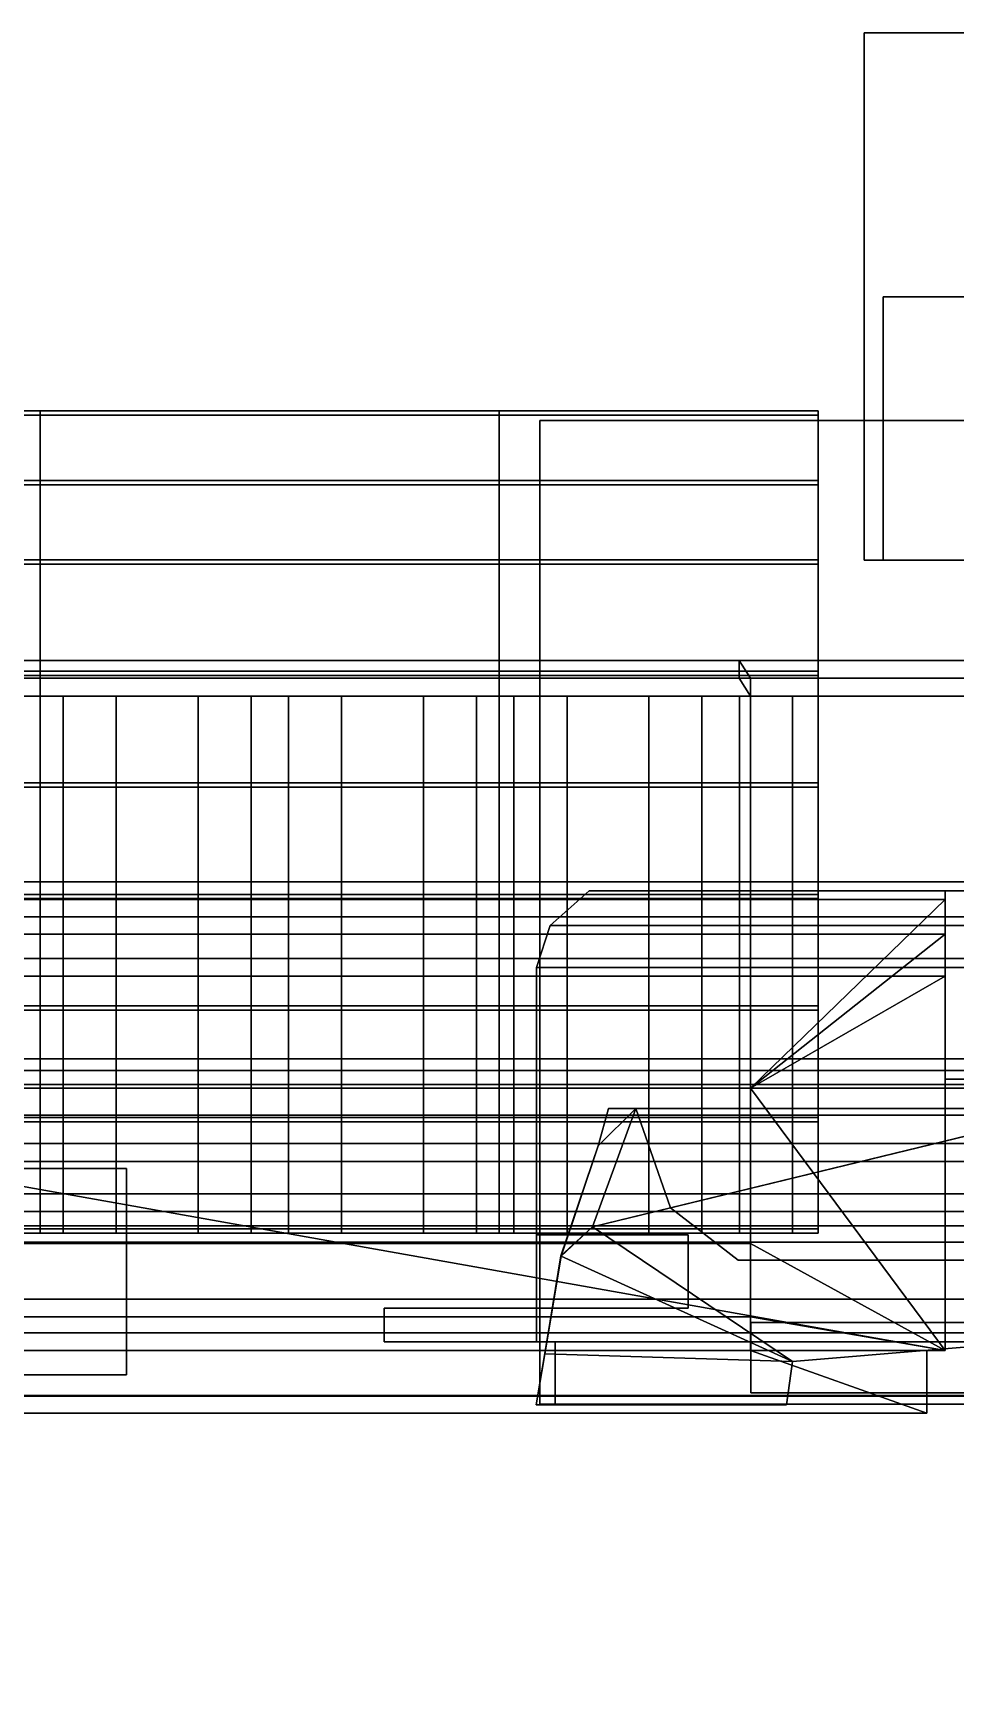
# Model space of a CAD drawing. Extents: x -252 to 252, y 0 to 101.
# Drawn here: x 227.82 to 238.28, y 34.55 to 53.24 of the extents above; entities that cross this region are included whole.
import ezdxf

# ---------------------------------------------------------------- set-up
doc = ezdxf.new("R2010")
doc.units = 0

msp = doc.modelspace()

# ---------------------------------------------------------------- linework, layer by layer
for points in [[(243.223694, 53.239479, -209.731796), (237.246338, 53.239479, -209.731796), (237.246338, 47.26207, -209.731796), (243.223694, 47.26207, -209.731796)], [(243.223694, 53.239479, -203.754013), (237.246338, 53.239479, -203.754013), (237.246338, 53.239479, -209.731796), (243.223694, 53.239479, -209.731796)], [(243.223694, 47.26207, -203.754013), (237.246338, 47.26207, -203.754013), (237.246338, 53.239479, -203.754013), (243.223694, 53.239479, -203.754013)], [(237.246338, 53.239479, -209.731796), (237.246338, 53.239479, -203.754013), (237.246338, 47.26207, -203.754013), (237.246338, 47.26207, -209.731796)], [(243.006607, 50.247696, -209.514572), (237.463425, 50.247696, -209.514572), (237.463425, 50.247696, -203.971237), (243.006607, 50.247696, -203.971237)], [(243.006607, 50.247696, -203.971237), (237.463425, 50.247696, -203.971237), (237.463425, 47.26207, -203.971237), (243.006607, 47.26207, -203.971237)], [(237.463425, 50.247696, -203.971237), (237.463425, 50.247696, -209.514572), (237.463425, 47.26207, -209.514572), (237.463425, 47.26207, -203.971237)], [(237.463425, 50.247696, -209.514572), (243.006607, 50.247696, -209.514572), (243.006607, 47.26207, -209.514572), (237.463425, 47.26207, -209.514572)], [(224.286133, 48.953846, 63.58099), (233.108246, 48.953846, 63.58099), (233.108246, 48.163708, 64.915733), (224.286133, 48.163708, 64.915733)], [(224.286133, 48.905396, 63.497074), (233.108246, 48.905396, 63.497074), (233.108246, 48.953846, 63.58099), (224.286133, 48.953846, 63.58099)], [(224.286133, 48.115257, 64.83181), (233.108231, 48.115257, 64.83181), (233.108246, 48.905396, 63.497074), (224.286133, 48.905396, 63.497074)], [(236.725281, 48.953846, -11.299362), (227.903168, 48.953846, -11.299362), (227.903168, 48.163708, -12.634102), (236.725281, 48.163708, -12.634102)], [(236.725281, 48.905396, -11.215446), (227.903168, 48.905396, -11.215446), (227.903168, 48.953846, -11.299362), (236.725281, 48.953846, -11.299362)], [(227.903168, 48.163708, -12.634102), (227.903168, 48.953846, -11.299362), (227.903168, 48.905396, -11.215446), (227.903183, 48.115257, -12.550179)], [(236.725281, 48.115257, -12.550179), (227.903183, 48.115257, -12.550179), (227.903168, 48.905396, -11.215446), (236.725281, 48.905396, -11.215446)], [(233.108246, 48.163708, 64.915733), (233.108246, 48.953846, 63.58099), (233.108246, 48.905396, 63.497074), (233.108231, 48.115257, 64.83181)], [(242.649765, 48.846569, -163.741577), (242.649765, 37.690731, -163.741577), (233.568985, 37.690731, -163.741577), (233.568985, 48.846569, -163.741577)], [(242.649765, 37.690731, -168.72467), (242.649765, 48.846569, -168.72467), (233.568985, 48.846569, -168.72467), (233.568985, 37.690731, -168.72467)], [(242.649765, 48.846569, -168.72467), (242.649765, 48.846569, -163.741577), (233.568985, 48.846569, -163.741577), (233.568985, 48.846569, -168.72467)], [(233.568985, 48.846569, -168.72467), (233.568985, 48.846569, -163.741577), (233.568985, 37.690731, -163.741577), (233.568985, 37.690731, -168.72467)], [(236.725281, 48.953846, -11.299362), (236.725281, 48.163708, -12.634102), (236.725281, 48.115257, -12.550179), (236.725281, 48.905396, -11.215446)], [(224.286133, 48.163708, 64.915733), (233.108246, 48.163708, 64.915733), (233.108246, 47.266678, 65.86412), (224.286133, 47.266678, 65.86412)], [(224.286133, 47.218231, 65.780205), (233.108246, 47.218231, 65.780205), (233.108231, 48.115257, 64.83181), (224.286133, 48.115257, 64.83181)], [(236.725281, 48.163708, -12.634102), (227.903168, 48.163708, -12.634102), (227.903168, 47.266678, -13.582489), (236.725281, 47.266678, -13.582489)], [(227.903168, 47.266678, -13.582489), (227.903168, 48.163708, -12.634102), (227.903183, 48.115257, -12.550179), (227.903168, 47.218231, -13.498573)], [(236.725281, 47.218231, -13.498573), (227.903168, 47.218231, -13.498573), (227.903183, 48.115257, -12.550179), (236.725281, 48.115257, -12.550179)], [(233.108246, 47.266678, 65.86412), (233.108246, 48.163708, 64.915733), (233.108231, 48.115257, 64.83181), (233.108246, 47.218231, 65.780205)], [(236.725281, 48.163708, -12.634102), (236.725281, 47.266678, -13.582489), (236.725281, 47.218231, -13.498573), (236.725281, 48.115257, -12.550179)], [(224.286133, 47.266678, 65.86412), (233.108246, 47.266678, 65.86412), (233.108231, 46.002029, 66.854866), (224.286133, 46.002029, 66.854866)], [(224.286133, 45.953579, 66.770943), (233.108246, 45.953579, 66.770943), (233.108246, 47.218231, 65.780205), (224.286133, 47.218231, 65.780205)], [(236.725281, 47.266678, -13.582489), (227.903168, 47.266678, -13.582489), (227.903183, 46.002029, -14.573235), (236.725281, 46.002029, -14.573235)], [(227.903183, 46.002029, -14.573235), (227.903168, 47.266678, -13.582489), (227.903168, 47.218231, -13.498573), (227.903168, 45.953579, -14.489311)], [(236.725281, 45.953579, -14.489311), (227.903168, 45.953579, -14.489311), (227.903168, 47.218231, -13.498573), (236.725281, 47.218231, -13.498573)], [(233.108231, 46.002029, 66.854866), (233.108246, 47.266678, 65.86412), (233.108246, 47.218231, 65.780205), (233.108246, 45.953579, 66.770943)], [(236.725281, 47.266678, -13.582489), (236.725281, 46.002029, -14.573235), (236.725281, 45.953579, -14.489311), (236.725281, 47.218231, -13.498573)], [(243.006607, 47.26207, -203.971237), (237.463425, 47.26207, -203.971237), (237.246338, 47.26207, -203.754013), (243.223694, 47.26207, -203.754013)], [(237.463425, 47.26207, -203.971237), (237.463425, 47.26207, -209.514572), (237.246338, 47.26207, -209.731796), (237.246338, 47.26207, -203.754013)], [(237.463425, 47.26207, -209.514572), (243.006607, 47.26207, -209.514572), (243.223694, 47.26207, -209.731796), (237.246338, 47.26207, -209.731796)], [(221.564713, 46.12455, 66.428276), (235.829651, 46.12455, 66.428276), (235.957336, 45.923866, 66.544136), (221.437027, 45.923866, 66.544144)], [(221.564713, 45.92247, 66.078156), (235.829651, 45.92247, 66.078156), (235.829651, 46.12455, 66.428276), (221.564713, 46.12455, 66.428276)], [(224.286133, 46.002029, 66.854866), (233.108231, 46.002029, 66.854866), (233.108231, 44.737381, 67.585014), (224.286133, 44.737381, 67.585014)], [(239.446701, 46.12455, -14.146645), (225.181763, 46.12455, -14.146645), (225.054077, 45.923866, -14.262505), (239.574387, 45.923866, -14.262512)], [(239.446701, 45.92247, -13.796524), (225.181763, 45.92247, -13.796524), (225.181763, 46.12455, -14.146645), (239.446701, 46.12455, -14.146645)], [(227.903183, 44.737381, -15.303383), (227.903183, 46.002029, -14.573235), (227.903168, 45.953579, -14.489311), (227.903168, 44.688931, -15.21946)], [(236.725281, 46.002029, -14.573235), (227.903183, 46.002029, -14.573235), (227.903183, 44.737381, -15.303383), (236.725281, 44.737381, -15.303383)], [(233.108231, 44.737381, 67.585014), (233.108231, 46.002029, 66.854866), (233.108246, 45.953579, 66.770943), (233.108246, 44.688931, 67.501091)], [(235.829651, 46.12455, 66.428276), (235.829651, 45.92247, 66.078156), (235.957336, 45.721748, 66.194038), (235.957336, 45.923866, 66.544136)], [(236.725281, 46.002029, -14.573235), (236.725281, 44.737381, -15.303383), (236.725281, 44.688931, -15.21946), (236.725281, 45.953579, -14.489311)], [(221.437027, 45.923866, 66.544144), (235.957336, 45.923866, 66.544136), (235.957336, 40.647194, 69.590614), (221.437027, 40.647194, 69.590614)], [(235.829651, 45.92247, 66.078156), (221.564713, 45.92247, 66.078156), (221.437027, 45.721748, 66.194038), (235.957336, 45.721748, 66.194038)], [(224.286133, 44.688931, 67.501091), (233.108246, 44.688931, 67.501091), (233.108246, 45.953579, 66.770943), (224.286133, 45.953579, 66.770943)], [(239.574387, 45.923866, -14.262512), (225.054077, 45.923866, -14.262505), (225.054077, 40.647194, -17.308983), (239.574387, 40.647194, -17.308983)], [(225.181763, 45.92247, -13.796524), (239.446701, 45.92247, -13.796524), (239.574387, 45.721748, -13.912407), (225.054077, 45.721748, -13.912407)], [(236.725281, 44.688931, -15.21946), (227.903168, 44.688931, -15.21946), (227.903168, 45.953579, -14.489311), (236.725281, 45.953579, -14.489311)], [(235.957336, 40.647194, 69.590614), (235.957336, 45.923866, 66.544136), (235.957336, 45.721748, 66.194038), (235.957336, 40.445076, 69.24054)], [(221.437027, 40.445076, 69.24054), (235.957336, 40.445076, 69.24054), (235.957336, 45.721748, 66.194038), (221.437027, 45.721748, 66.194038)], [(239.574387, 40.445076, -16.958908), (225.054077, 40.445076, -16.958908), (225.054077, 45.721748, -13.912407), (239.574387, 45.721748, -13.912407)], [(228.76268, 45.721748, -13.735466), (228.160828, 45.721748, -13.735466), (228.160812, 45.721748, -13.912407), (228.76268, 45.721748, -13.912407)], [(228.76268, 39.630329, -16.702644), (228.160812, 39.630329, -16.702644), (228.160828, 45.721748, -13.735466), (228.76268, 45.721748, -13.735466)], [(228.160812, 45.721748, -13.912407), (228.160828, 45.721748, -13.735466), (228.160812, 39.630329, -16.702644), (228.160828, 39.630333, -17.47773)], [(228.76268, 45.721748, -13.735466), (228.76268, 45.721748, -13.912407), (228.76268, 39.630333, -17.47773), (228.76268, 39.630329, -16.702644)], [(229.691727, 45.721748, 66.017097), (230.293594, 45.721748, 66.017097), (230.293579, 45.721748, 66.194038), (229.691727, 45.721748, 66.194038)], [(229.691727, 39.630329, 68.984276), (230.293579, 39.630329, 68.984276), (230.293594, 45.721748, 66.017097), (229.691727, 45.721748, 66.017097)], [(229.691727, 45.721748, 66.017097), (229.691727, 45.721748, 66.194038), (229.691727, 39.630333, 69.759361), (229.691727, 39.630329, 68.984276)], [(230.293579, 45.721748, 66.194038), (230.293594, 45.721748, 66.017097), (230.293579, 39.630329, 68.984276), (230.293594, 39.630333, 69.759361)], [(231.319687, 45.721748, -13.735466), (230.717834, 45.721748, -13.735466), (230.717834, 45.721748, -13.912407), (231.319687, 45.721748, -13.912407)], [(231.319687, 39.630329, -16.702644), (230.717834, 39.630329, -16.702644), (230.717834, 45.721748, -13.735466), (231.319687, 45.721748, -13.735466)], [(230.717834, 45.721748, -13.912407), (230.717834, 45.721748, -13.735466), (230.717834, 39.630329, -16.702644), (230.717834, 39.630333, -17.47773)], [(231.319687, 45.721748, -13.735466), (231.319687, 45.721748, -13.912407), (231.319687, 39.630333, -17.47773), (231.319687, 39.630329, -16.702644)], [(232.248734, 45.721748, 66.017097), (232.850601, 45.721748, 66.017097), (232.850601, 45.721748, 66.194038), (232.248734, 45.721748, 66.194038)], [(232.248734, 39.630329, 68.984276), (232.850601, 39.630329, 68.984276), (232.850601, 45.721748, 66.017097), (232.248734, 45.721748, 66.017097)], [(232.248734, 45.721748, 66.017097), (232.248734, 45.721748, 66.194038), (232.248734, 39.630333, 69.759361), (232.248734, 39.630329, 68.984276)], [(232.850601, 45.721748, 66.194038), (232.850601, 45.721748, 66.017097), (232.850601, 39.630329, 68.984276), (232.850601, 39.630333, 69.759361)], [(233.876678, 45.721748, -13.735466), (233.274811, 45.721748, -13.735466), (233.274811, 45.721748, -13.912407), (233.876678, 45.721748, -13.912407)], [(233.876678, 39.630329, -16.702644), (233.274811, 39.630329, -16.702644), (233.274811, 45.721748, -13.735466), (233.876678, 45.721748, -13.735466)], [(233.274811, 45.721748, -13.912407), (233.274811, 45.721748, -13.735466), (233.274811, 39.630329, -16.702644), (233.274811, 39.630333, -17.47773)], [(233.876678, 45.721748, -13.735466), (233.876678, 45.721748, -13.912407), (233.876678, 39.630333, -17.47773), (233.876678, 39.630329, -16.702644)], [(234.80574, 45.721748, 66.017097), (235.407608, 45.721748, 66.017097), (235.407608, 45.721748, 66.194038), (234.80574, 45.721748, 66.194038)], [(234.80574, 39.630329, 68.984276), (235.407608, 39.630329, 68.984276), (235.407608, 45.721748, 66.017097), (234.80574, 45.721748, 66.017097)], [(234.80574, 45.721748, 66.017097), (234.80574, 45.721748, 66.194038), (234.80574, 39.630333, 69.759361), (234.80574, 39.630329, 68.984276)], [(235.407608, 45.721748, 66.194038), (235.407608, 45.721748, 66.017097), (235.407608, 39.630329, 68.984276), (235.407608, 39.630333, 69.759361)], [(236.433685, 45.721748, -13.735466), (235.831818, 45.721748, -13.735466), (235.831818, 45.721748, -13.912407), (236.433685, 45.721748, -13.912407)], [(236.433685, 39.630329, -16.702644), (235.831818, 39.630329, -16.702644), (235.831818, 45.721748, -13.735466), (236.433685, 45.721748, -13.735466)], [(235.831818, 45.721748, -13.912407), (235.831818, 45.721748, -13.735466), (235.831818, 39.630329, -16.702644), (235.831818, 39.630333, -17.47773)], [(236.433685, 45.721748, -13.735466), (236.433685, 45.721748, -13.912407), (236.433685, 39.630333, -17.47773), (236.433685, 39.630329, -16.702644)], [(224.286133, 44.737381, 67.585014), (233.108231, 44.737381, 67.585014), (233.108231, 43.472733, 68.315163), (224.286133, 43.472733, 68.315163)], [(224.286133, 43.424278, 68.231239), (233.108246, 43.424278, 68.231239), (233.108246, 44.688931, 67.501091), (224.286133, 44.688931, 67.501091)], [(227.903183, 43.472733, -16.033531), (227.903183, 44.737381, -15.303383), (227.903168, 44.688931, -15.21946), (227.903168, 43.424278, -15.949608)], [(236.725281, 43.424278, -15.949608), (227.903168, 43.424278, -15.949608), (227.903168, 44.688931, -15.21946), (236.725281, 44.688931, -15.21946)], [(236.725281, 44.737381, -15.303383), (227.903183, 44.737381, -15.303383), (227.903183, 43.472733, -16.033531), (236.725281, 43.472733, -16.033531)], [(233.108231, 43.472733, 68.315163), (233.108231, 44.737381, 67.585014), (233.108246, 44.688931, 67.501091), (233.108246, 43.424278, 68.231239)], [(236.725281, 44.737381, -15.303383), (236.725281, 43.472733, -16.033531), (236.725281, 43.424278, -15.949608), (236.725281, 44.688931, -15.21946)], [(239.574387, 43.613518, -20.774979), (239.574387, 41.476841, -20.774979), (225.054077, 41.476841, -20.774979), (225.054077, 43.613518, -20.774979)], [(225.054077, 43.613518, -21.748962), (225.054077, 43.613518, -24.810059), (239.574387, 43.613518, -24.810059), (239.574387, 43.613518, -21.748962)], [(225.054077, 43.613518, -24.810059), (225.054077, 43.219654, -25.254906), (239.574387, 43.219654, -25.254906), (239.574387, 43.613518, -24.810059)], [(239.574387, 43.613518, -21.748962), (239.574387, 43.613518, -20.774979), (225.054077, 43.613518, -20.774979), (225.054077, 43.613518, -21.748962)], [(221.437027, 43.413517, 73.05661), (221.437027, 41.27684, 73.05661), (235.957336, 41.27684, 73.05661), (235.957336, 43.413517, 73.05661)], [(235.957336, 43.413517, 74.030594), (235.957336, 43.413517, 77.09169), (221.437027, 43.413517, 77.09169), (221.437027, 43.413517, 74.030594)], [(235.957336, 43.413517, 77.09169), (235.957336, 43.019653, 77.536537), (221.437027, 43.019653, 77.536537), (221.437027, 43.413517, 77.09169)], [(221.437027, 43.413517, 74.030594), (221.437027, 43.413517, 73.05661), (235.957336, 43.413517, 73.05661), (235.957336, 43.413517, 74.030594)], [(224.286133, 43.472733, 68.315163), (233.108231, 43.472733, 68.315163), (233.108231, 42.20808, 69.045311), (224.286133, 42.20808, 69.045311)], [(224.286133, 42.15963, 68.961388), (233.108246, 42.15963, 68.961388), (233.108246, 43.424278, 68.231239), (224.286133, 43.424278, 68.231239)], [(227.903183, 42.20808, -16.76368), (227.903183, 43.472733, -16.033531), (227.903168, 43.424278, -15.949608), (227.903168, 42.15963, -16.679756)], [(236.725296, 42.15963, -16.679756), (227.903168, 42.15963, -16.679756), (227.903168, 43.424278, -15.949608), (236.725281, 43.424278, -15.949608)], [(236.725281, 43.472733, -16.033531), (227.903183, 43.472733, -16.033531), (227.903183, 42.20808, -16.76368), (236.725281, 42.20808, -16.76368)], [(233.108231, 42.20808, 69.045311), (233.108231, 43.472733, 68.315163), (233.108246, 43.424278, 68.231239), (233.108246, 42.15963, 68.961388)], [(234.128769, 43.513519, -141.583084), (233.683929, 43.119656, -141.583099), (233.683929, 43.119656, -156.103394), (234.128769, 43.513519, -156.103394)], [(234.128769, 43.513519, -141.583084), (234.128769, 43.513519, -139.374374), (233.683929, 43.119656, -139.37439), (233.683929, 43.119656, -141.583099)], [(234.128769, 43.513519, -139.374374), (242.884354, 43.513519, -139.374374), (242.884354, 43.119656, -139.374374), (233.683929, 43.119656, -139.37439)], [(242.884354, 43.513519, -158.312103), (234.128769, 43.513519, -158.312103), (233.683929, 43.119656, -158.312103), (242.884354, 43.119656, -158.312103)], [(234.128769, 43.513519, -158.312103), (234.128769, 43.513519, -156.103394), (233.683929, 43.119656, -156.103394), (233.683929, 43.119656, -158.312103)], [(234.128769, 43.513519, -156.103394), (234.128769, 43.513519, -158.312103), (237.189865, 43.513519, -156.103394)], [(237.189865, 43.513519, -141.583099), (234.128769, 43.513519, -141.583084), (234.128769, 43.513519, -156.103394), (237.189865, 43.513519, -156.103394)], [(234.128769, 43.513519, -139.374374), (234.128769, 43.513519, -141.583084), (237.189865, 43.513519, -141.583099)], [(237.189865, 43.513519, -156.103394), (234.128769, 43.513519, -158.312103), (238.163849, 43.513519, -156.103394)], [(234.128769, 43.513519, -139.374374), (237.189865, 43.513519, -141.583099), (238.163849, 43.513519, -141.583099)], [(238.163849, 43.513519, -141.583099), (242.884354, 43.513519, -141.583084), (242.884354, 43.513519, -139.374374), (234.128769, 43.513519, -139.374374)], [(242.884354, 43.513519, -158.312103), (242.884354, 43.513519, -156.103394), (238.163849, 43.513519, -156.103394), (234.128769, 43.513519, -158.312103)], [(235.957336, 43.413517, 68.336105), (235.957336, 43.413517, 73.05661), (235.957336, 41.27684, 73.05661), (235.957336, 41.27684, 68.336105)], [(235.957336, 43.413517, 77.09169), (238.166046, 43.413517, 77.09169), (238.166031, 43.019653, 77.536537), (235.957336, 43.019653, 77.536537)], [(238.166046, 43.413517, 77.09169), (235.957336, 43.413517, 77.09169), (235.957336, 43.413517, 74.030594)], [(235.957336, 41.27684, 68.336105), (238.166046, 43.413517, 68.336105), (235.957336, 43.413517, 68.336105)], [(235.957336, 41.27684, 68.336105), (238.166046, 43.019653, 68.336105), (238.166046, 43.413517, 68.336105)], [(238.166046, 43.413517, 77.09169), (235.957336, 43.413517, 74.030594), (235.957336, 43.413517, 73.05661)], [(235.957336, 43.413517, 73.05661), (235.957336, 43.413517, 68.336105), (238.166046, 43.413517, 68.336105), (238.166046, 43.413517, 77.09169)], [(236.725281, 43.472733, -16.033531), (236.725281, 42.20808, -16.76368), (236.725296, 42.15963, -16.679756), (236.725281, 43.424278, -15.949608)], [(237.189865, 43.513519, -156.103394), (238.163849, 43.513519, -156.103394), (238.163849, 43.513519, -141.583099), (237.189865, 43.513519, -141.583099)], [(242.884354, 41.376842, -156.103394), (238.163849, 41.376842, -156.103394), (238.163849, 43.513519, -156.103394), (242.884354, 43.513519, -156.103394)], [(238.163849, 43.513519, -156.103394), (238.163849, 41.376842, -156.103394), (238.163849, 41.376842, -141.583099), (238.163849, 43.513519, -141.583099)], [(242.884354, 43.513519, -141.583084), (238.163849, 43.513519, -141.583099), (238.163849, 41.376842, -141.583099), (242.884354, 41.376842, -141.583084)], [(238.166046, 43.413517, 77.09169), (238.166046, 43.413517, 68.336105), (238.166046, 43.019653, 68.336105), (238.166031, 43.019653, 77.536537)], [(225.054077, 42.745235, -25.40699), (239.574387, 42.745235, -25.40699), (239.574387, 43.219654, -25.254906), (225.054077, 43.219654, -25.254906)], [(235.957336, 42.545235, 77.688622), (221.437027, 42.545235, 77.688622), (221.437027, 43.019653, 77.536537), (235.957336, 43.019653, 77.536537)], [(233.531845, 42.645237, -141.583099), (233.531845, 42.645237, -156.103394), (233.683929, 43.119656, -156.103394), (233.683929, 43.119656, -141.583099)], [(233.683929, 43.119656, -141.583099), (233.683929, 43.119656, -139.37439), (233.531845, 42.645233, -139.37439), (233.531845, 42.645237, -141.583099)], [(233.683929, 43.119656, -139.37439), (242.884354, 43.119656, -139.374374), (242.884384, 42.645237, -139.37439), (233.531845, 42.645233, -139.37439)], [(242.884354, 43.119656, -158.312103), (233.683929, 43.119656, -158.312103), (233.531845, 42.645237, -158.312103), (242.884354, 42.645233, -158.312103)], [(233.683929, 43.119656, -158.312103), (233.683929, 43.119656, -156.103394), (233.531845, 42.645237, -156.103394), (233.531845, 42.645237, -158.312103)], [(235.957336, 43.019653, 77.536537), (238.166031, 43.019653, 77.536537), (238.166031, 42.545231, 77.688622), (235.957336, 42.545235, 77.688622)], [(235.957336, 41.27684, 68.336105), (238.166046, 42.545235, 68.336082), (238.166046, 43.019653, 68.336105)], [(238.166031, 43.019653, 77.536537), (238.166046, 43.019653, 68.336105), (238.166046, 42.545235, 68.336082), (238.166031, 42.545231, 77.688622)], [(225.054077, 39.713749, -25.40699), (239.574387, 39.713749, -25.40699), (239.574387, 42.745235, -25.40699), (225.054077, 42.745235, -25.40699)], [(233.531845, 42.645237, -141.583099), (233.531845, 42.645233, -139.37439), (233.531845, 38.400745, -139.37439), (233.531845, 39.61375, -141.583099)], [(233.531845, 42.645233, -139.37439), (242.884384, 42.645237, -139.37439), (242.884354, 38.400745, -139.374374), (233.531845, 38.400745, -139.37439)], [(242.884354, 42.645233, -158.312103), (233.531845, 42.645237, -158.312103), (233.531845, 38.400745, -158.312103), (242.884354, 38.400745, -158.312103)], [(233.531845, 42.645237, -158.312103), (233.531845, 42.645237, -156.103394), (233.531845, 39.61375, -156.103394), (233.531845, 38.400745, -158.312103)], [(233.531845, 39.61375, -141.583099), (233.531845, 39.61375, -156.103394), (233.531845, 42.645237, -156.103394), (233.531845, 42.645237, -141.583099)], [(235.957336, 39.513748, 77.688622), (221.437027, 39.513748, 77.688622), (221.437027, 42.545235, 77.688622), (235.957336, 42.545235, 77.688622)], [(235.957336, 42.545235, 77.688622), (238.166031, 42.545231, 77.688622), (238.166031, 38.300743, 77.688622), (235.957336, 39.513748, 77.688622)], [(238.166046, 38.300743, 68.336105), (238.166046, 42.545235, 68.336082), (235.957336, 41.27684, 68.336105)], [(238.166031, 42.545231, 77.688622), (238.166046, 42.545235, 68.336082), (238.166046, 38.300743, 68.336105), (238.166031, 38.300743, 77.688622)], [(224.286133, 42.20808, 69.045311), (233.108231, 42.20808, 69.045311), (233.108231, 40.943432, 69.775459), (224.286133, 40.943432, 69.775459)], [(224.286133, 40.894981, 69.691536), (233.108246, 40.894981, 69.691536), (233.108246, 42.15963, 68.961388), (224.286133, 42.15963, 68.961388)], [(227.903183, 40.943432, -17.493828), (227.903183, 42.20808, -16.76368), (227.903168, 42.15963, -16.679756), (227.903168, 40.894981, -17.409904)], [(236.725296, 40.894981, -17.409904), (227.903168, 40.894981, -17.409904), (227.903168, 42.15963, -16.679756), (236.725296, 42.15963, -16.679756)], [(236.725281, 42.20808, -16.76368), (227.903183, 42.20808, -16.76368), (227.903183, 40.943432, -17.493828), (236.725281, 40.943432, -17.493828)], [(233.108231, 40.943432, 69.775459), (233.108231, 42.20808, 69.045311), (233.108246, 42.15963, 68.961388), (233.108246, 40.894981, 69.691536)], [(236.435272, 38.175259, -175.733627), (234.167007, 39.701637, -175.733627), (244.460419, 42.205322, -175.733627), (243.134247, 38.734051, -175.733627)], [(240.956985, 41.352989, -176.193634), (244.460419, 42.205322, -175.733627), (234.167007, 39.701637, -175.733627), (235.051712, 39.91769, -176.193634)], [(243.134247, 38.734051, -179.733627), (244.460419, 42.205322, -179.733627), (234.167007, 39.701637, -179.733627), (236.435272, 38.175259, -179.733627)], [(235.051712, 39.91769, -179.273605), (234.167007, 39.701637, -179.733627), (244.460419, 42.205322, -179.733627), (240.956985, 41.352989, -179.273605)], [(236.725281, 42.20808, -16.76368), (236.725281, 40.943432, -17.493828), (236.725296, 40.894981, -17.409904), (236.725296, 42.15963, -16.679756)], [(221.437027, 41.606495, 70.715157), (235.957336, 41.606495, 70.715157), (235.957336, 41.606495, 71.490021), (221.437027, 41.606495, 71.490028)], [(221.437027, 41.606495, 71.490028), (235.957336, 41.606495, 71.490021), (235.957336, 41.277149, 71.670265), (221.437027, 41.277149, 71.670265)], [(235.957336, 41.606495, 70.715157), (221.437027, 41.606495, 70.715157), (221.437027, 41.277149, 70.53492), (235.957336, 41.277149, 70.53492)], [(239.574387, 41.606495, -18.433525), (225.054077, 41.606495, -18.433525), (225.054077, 41.606495, -19.208389), (239.574387, 41.606495, -19.208397)], [(239.574387, 41.606495, -19.208397), (225.054077, 41.606495, -19.208389), (225.054077, 41.277149, -19.388634), (239.574387, 41.277149, -19.388634)], [(225.054077, 41.606495, -18.433525), (239.574387, 41.606495, -18.433525), (239.574387, 41.277149, -18.253288), (225.054077, 41.277149, -18.253288)], [(173.486786, 41.317383, 217.815475), (173.486786, 41.317383, 200.198975), (240.904663, 41.317383, 200.198944), (240.904663, 41.317383, 217.815399)], [(173.486786, 41.317383, 217.815475), (240.904663, 41.317383, 217.815399), (240.904663, 39.528076, 217.815399), (173.486786, 39.528076, 217.815475)], [(173.486786, 41.317383, 200.198975), (173.486786, 40.969849, 199.696564), (240.904663, 40.969849, 199.696655), (240.904663, 41.317383, 200.198944)], [(222.845367, 38.500744, -16.054474), (225.054077, 41.476841, -16.054474), (239.574387, 41.476841, -16.054474), (241.783081, 38.500744, -16.054474)], [(225.054077, 41.476841, -16.054474), (225.054077, 41.476841, -20.774979), (239.574387, 41.476841, -20.774979), (239.574387, 41.476841, -16.054474)], [(239.550812, 39.32473, -176.193634), (240.956985, 41.352989, -176.193634), (235.051712, 39.91769, -176.193634), (235.816498, 39.32473, -176.193634)], [(235.816498, 39.32473, -179.273605), (235.051712, 39.91769, -179.273605), (240.956985, 41.352989, -179.273605), (239.550812, 39.32473, -179.273605)], [(242.884354, 41.376842, -141.583084), (238.163849, 41.376842, -141.583099), (238.163849, 41.376842, -156.103394), (242.884354, 41.376842, -156.103394)], [(219.228333, 38.300743, 68.336105), (238.166046, 38.300743, 68.336105), (221.437027, 41.27684, 68.336105)], [(221.437027, 41.277149, 71.670265), (235.957336, 41.277149, 71.670265), (235.957336, 40.076603, 71.670265), (221.437027, 40.076603, 71.670265)], [(221.437027, 40.076603, 70.53492), (235.957336, 40.076603, 70.53492), (235.957336, 41.277149, 70.53492), (221.437027, 41.277149, 70.53492)], [(235.957336, 41.27684, 68.336105), (235.957336, 41.27684, 73.05661), (221.437027, 41.27684, 73.05661), (221.437027, 41.27684, 68.336105)], [(238.166046, 38.300743, 68.336105), (235.957336, 41.27684, 68.336105), (221.437027, 41.27684, 68.336105)], [(239.574387, 41.277149, -19.388634), (225.054077, 41.277149, -19.388634), (225.054077, 40.076603, -19.388634), (239.574387, 40.076603, -19.388634)], [(239.574387, 40.076603, -18.253288), (225.054077, 40.076603, -18.253288), (225.054077, 41.277149, -18.253288), (239.574387, 41.277149, -18.253288)], [(240.904663, 39.87561, 199.696655), (240.904663, 40.969849, 199.696655), (173.486786, 40.969849, 199.696564), (173.486786, 39.87561, 199.696564)], [(224.286133, 40.943432, 69.775459), (233.108231, 40.943432, 69.775459), (233.108231, 39.67878, 70.505608), (224.286133, 39.67878, 70.505608)], [(227.903183, 39.67878, -18.223976), (227.903183, 40.943432, -17.493828), (227.903168, 40.894981, -17.409904), (227.903168, 39.630329, -18.140053)], [(236.725281, 40.943432, -17.493828), (227.903183, 40.943432, -17.493828), (227.903183, 39.67878, -18.223976), (236.725281, 39.67878, -18.223976)], [(233.108231, 39.67878, 70.505608), (233.108231, 40.943432, 69.775459), (233.108246, 40.894981, 69.691536), (233.108246, 39.630329, 70.421684)], [(234.167007, 39.701637, -179.273605), (234.657608, 41.044117, -179.273605), (234.231186, 40.622673, -179.273605), (233.805923, 39.374435, -179.273605)], [(233.808578, 39.37056, -176.193634), (234.231186, 40.622673, -176.193634), (234.657608, 41.044117, -176.193634), (234.167007, 39.701637, -176.193634)], [(234.657608, 41.044117, -176.193634), (235.051712, 39.91769, -176.193634), (234.167007, 39.701637, -176.193634)], [(234.167007, 39.701637, -179.273605), (235.051712, 39.91769, -179.273605), (234.657608, 41.044117, -179.273605)], [(234.347336, 41.044117, -177.061661), (234.231186, 40.622673, -177.061661), (234.231186, 40.622673, -178.405594), (234.347336, 41.044117, -178.405594)], [(234.231186, 40.622673, -176.193634), (234.231186, 40.622673, -177.061661), (234.347336, 41.044117, -177.061661), (234.347336, 41.044117, -176.193634)], [(234.657608, 41.044117, -176.193634), (234.231186, 40.622673, -176.193634), (234.347336, 41.044117, -176.193634)], [(234.347336, 41.044117, -179.273605), (234.347336, 41.044117, -178.405594), (234.231186, 40.622673, -178.405594), (234.231186, 40.622673, -179.273605)], [(234.347336, 41.044117, -179.273605), (234.231186, 40.622673, -179.273605), (234.657608, 41.044117, -179.273605)], [(234.657608, 41.044117, -177.061661), (234.347336, 41.044117, -177.061661), (234.347336, 41.044117, -178.405594), (234.657608, 41.044117, -178.405594)], [(234.347336, 41.044117, -177.061661), (234.657608, 41.044117, -177.061661), (234.657608, 41.044117, -176.193634), (234.347336, 41.044117, -176.193634)], [(234.347336, 41.044117, -179.273605), (234.657608, 41.044117, -179.273605), (234.657608, 41.044117, -178.405594), (234.347336, 41.044117, -178.405594)], [(239.125565, 41.044117, -177.061661), (234.657608, 41.044117, -177.061661), (234.657608, 41.044117, -178.405594), (239.125565, 41.044117, -178.405594)], [(235.051712, 39.91769, -176.193634), (234.657608, 41.044117, -177.061661), (234.657608, 41.044117, -178.405594), (235.051712, 39.91769, -179.273605)], [(234.657608, 41.044117, -177.061661), (235.051712, 39.91769, -176.193634), (234.657608, 41.044117, -176.193634)], [(234.657608, 41.044117, -179.273605), (235.051712, 39.91769, -179.273605), (234.657608, 41.044117, -178.405594)], [(236.725281, 40.943432, -17.493828), (236.725281, 39.67878, -18.223976), (236.725296, 39.630329, -18.140053), (236.725296, 40.894981, -17.409904)], [(224.286133, 39.630329, 70.421684), (233.108246, 39.630329, 70.421684), (233.108246, 40.894981, 69.691536), (224.286133, 40.894981, 69.691536)], [(236.725296, 39.630329, -18.140053), (227.903168, 39.630329, -18.140053), (227.903168, 40.894981, -17.409904), (236.725296, 40.894981, -17.409904)], [(221.437027, 40.647194, 69.590614), (235.957336, 40.647194, 69.590614), (235.957336, 40.445076, 69.24054), (221.437027, 40.445076, 69.24054)], [(239.574387, 40.647194, -17.308983), (225.054077, 40.647194, -17.308983), (225.054077, 40.445076, -16.958908), (239.574387, 40.445076, -16.958908)], [(233.805923, 39.374435, -179.273605), (234.231186, 40.622673, -178.405594), (234.231186, 40.622673, -177.061661), (233.808578, 39.37056, -176.193634)], [(234.231186, 40.622673, -179.273605), (234.231186, 40.622673, -178.405594), (233.805923, 39.374435, -179.273605)], [(233.808578, 39.37056, -176.193634), (234.231186, 40.622673, -177.061661), (234.231186, 40.622673, -176.193634)], [(228.879196, 40.363415, -147.289948), (222.89325, 40.363415, -147.289948), (222.89325, 38.023857, -147.289948), (228.879196, 38.023857, -147.289948)], [(222.89325, 40.363415, -147.289948), (228.879196, 40.363415, -147.289948), (228.879211, 40.363415, -139.522629), (222.89325, 40.363415, -139.522629)], [(222.89325, 40.363415, -139.522629), (228.879211, 40.363415, -139.522629), (228.879211, 38.023857, -139.522629), (222.89325, 38.023857, -139.522629)], [(228.879196, 40.363415, -147.289948), (228.879196, 38.023857, -147.289948), (228.879211, 38.023857, -139.522629), (228.879211, 40.363415, -139.522629)], [(221.437027, 40.076603, 71.670265), (235.957336, 40.076603, 71.670265), (235.957336, 40.076603, 70.53492), (221.437027, 40.076603, 70.53492)], [(239.574387, 40.076603, -19.388634), (225.054077, 40.076603, -19.388634), (225.054077, 40.076603, -18.253288), (239.574387, 40.076603, -18.253288)], [(173.486786, 39.87561, 199.696564), (173.486786, 39.528076, 200.198975), (240.904663, 39.528076, 200.198944), (240.904663, 39.87561, 199.696655)], [(235.051712, 39.91769, -176.193634), (234.167007, 39.701637, -175.733627), (234.167007, 39.701637, -176.193634)], [(234.167007, 39.701637, -179.273605), (234.167007, 39.701637, -179.733627), (235.051712, 39.91769, -179.273605)], [(235.051712, 39.91769, -176.193634), (235.051712, 39.91769, -179.273605), (235.816498, 39.32473, -179.273605), (235.816498, 39.32473, -176.193634)], [(224.286133, 39.67878, 70.505608), (233.108231, 39.67878, 70.505608), (233.108246, 39.630329, 70.421684), (224.286133, 39.630329, 70.421684)], [(225.054077, 38.881645, -23.688438), (239.574387, 38.881645, -23.688438), (239.574387, 39.713749, -23.688438), (225.054077, 39.713749, -23.688438)], [(225.054077, 39.713749, -23.688438), (239.574387, 39.713749, -23.688438), (239.574387, 39.713749, -25.40699), (225.054077, 39.713749, -25.40699)], [(236.725281, 39.67878, -18.223976), (227.903183, 39.67878, -18.223976), (227.903168, 39.630329, -18.140053), (236.725296, 39.630329, -18.140053)], [(228.76268, 39.630333, -17.47773), (228.160828, 39.630333, -17.47773), (228.160812, 39.630329, -16.702644), (228.76268, 39.630329, -16.702644)], [(229.691727, 39.630333, 69.759361), (230.293594, 39.630333, 69.759361), (230.293579, 39.630329, 68.984276), (229.691727, 39.630329, 68.984276)], [(231.319687, 39.630333, -17.47773), (230.717834, 39.630333, -17.47773), (230.717834, 39.630329, -16.702644), (231.319687, 39.630329, -16.702644)], [(232.248734, 39.630333, 69.759361), (232.850601, 39.630333, 69.759361), (232.850601, 39.630329, 68.984276), (232.248734, 39.630329, 68.984276)], [(233.876678, 39.630333, -17.47773), (233.274811, 39.630333, -17.47773), (233.274811, 39.630329, -16.702644), (233.876678, 39.630329, -16.702644)], [(234.167007, 39.701637, -179.273605), (233.805923, 39.374435, -179.273605), (233.808578, 39.37056, -179.733627), (234.167007, 39.701637, -179.733627)], [(234.167007, 39.701637, -175.733627), (233.808578, 39.37056, -175.733627), (233.808578, 39.37056, -176.193634), (234.167007, 39.701637, -176.193634)], [(236.435272, 38.175259, -175.733627), (233.808578, 39.37056, -175.733627), (234.167007, 39.701637, -175.733627)], [(234.167007, 39.701637, -179.733627), (233.808578, 39.37056, -179.733627), (236.435272, 38.175259, -179.733627)], [(234.80574, 39.630333, 69.759361), (235.407608, 39.630333, 69.759361), (235.407608, 39.630329, 68.984276), (234.80574, 39.630329, 68.984276)], [(236.433685, 39.630333, -17.47773), (235.831818, 39.630333, -17.47773), (235.831818, 39.630329, -16.702644), (236.433685, 39.630329, -16.702644)], [(240.904663, 39.528076, 217.815399), (240.904663, 39.528076, 200.198944), (173.486786, 39.528076, 200.198975), (173.486786, 39.528076, 217.815475)], [(235.957336, 38.681644, 75.97007), (221.437027, 38.681644, 75.97007), (221.437027, 39.513748, 75.97007), (235.957336, 39.513748, 75.97007)], [(235.957336, 39.513748, 75.97007), (221.437027, 39.513748, 75.97007), (221.437027, 39.513748, 77.688622), (235.957336, 39.513748, 77.688622)], [(233.531845, 38.400745, -139.37439), (233.531845, 38.781647, -141.583099), (233.531845, 39.61375, -141.583099)], [(233.531845, 38.400745, -158.312103), (233.531845, 39.61375, -156.103394), (233.531845, 38.781647, -156.103394)], [(235.250397, 39.61375, -141.583099), (235.250397, 39.61375, -156.103394), (233.531845, 39.61375, -156.103394), (233.531845, 39.61375, -141.583099)], [(235.250397, 39.61375, -156.103394), (235.250397, 38.781647, -156.103394), (233.531845, 38.781647, -156.103394), (233.531845, 39.61375, -156.103394)], [(235.250397, 38.781647, -141.583099), (235.250397, 39.61375, -141.583099), (233.531845, 39.61375, -141.583099), (233.531845, 38.781647, -141.583099)], [(235.250397, 38.781647, -141.583099), (235.250397, 38.781647, -156.103394), (235.250397, 39.61375, -156.103394), (235.250397, 39.61375, -141.583099)], [(238.166031, 38.300743, 77.688622), (235.957336, 38.681644, 77.688622), (235.957336, 39.513748, 77.688622)], [(235.957336, 38.681644, 75.97007), (235.957336, 39.513748, 75.97007), (235.957336, 39.513748, 77.688622), (235.957336, 38.681644, 77.688622)], [(233.805923, 39.374435, -179.273605), (233.623825, 38.264935, -179.273605), (233.527039, 37.685635, -179.733627), (233.808578, 39.37056, -179.733627)], [(233.527039, 37.685635, -175.733627), (233.808578, 39.37056, -175.733627), (236.435272, 38.175259, -175.733627), (236.366943, 37.685635, -175.733627)], [(233.808578, 39.37056, -175.733627), (233.527039, 37.685635, -175.733627), (233.623825, 38.264935, -176.193634), (233.808578, 39.37056, -176.193634)], [(236.366943, 37.685635, -179.733627), (236.435272, 38.175259, -179.733627), (233.808578, 39.37056, -179.733627), (233.527039, 37.685635, -179.733627)], [(233.623825, 38.264935, -179.273605), (233.805923, 39.374435, -179.273605), (233.808578, 39.37056, -176.193634), (233.623825, 38.264935, -176.193634)], [(239.550812, 39.32473, -177.061661), (235.816498, 39.32473, -176.193634), (235.816498, 39.32473, -179.273605), (239.550812, 39.32473, -178.405594)], [(235.816498, 39.32473, -179.273605), (239.550812, 39.32473, -179.273605), (239.550812, 39.32473, -178.405594)], [(239.550812, 39.32473, -177.061661), (239.550812, 39.32473, -176.193634), (235.816498, 39.32473, -176.193634)], [(239.574387, 38.881645, -27.135483), (225.054077, 38.881645, -27.135483), (225.054077, 38.500744, -27.135483), (239.574387, 38.500744, -27.135483)], [(239.574387, 38.881645, -25.40699), (225.054077, 38.881645, -25.40699), (225.054077, 38.881645, -27.135483), (239.574387, 38.881645, -27.135483)], [(225.054077, 38.500744, -25.40699), (239.574387, 38.500744, -25.40699), (239.574387, 38.881645, -25.40699), (225.054077, 38.881645, -25.40699)], [(239.574387, 38.881645, -23.688438), (225.054077, 38.881645, -23.688438), (225.054077, 38.881645, -25.40699), (239.574387, 38.881645, -25.40699)], [(221.437027, 38.681644, 79.417114), (235.957336, 38.681644, 79.417114), (235.957336, 38.300743, 79.417114), (221.437027, 38.300743, 79.417114)], [(221.437027, 38.681644, 77.688622), (235.957336, 38.681644, 77.688622), (235.957336, 38.681644, 79.417114), (221.437027, 38.681644, 79.417114)], [(235.957336, 38.300743, 77.688622), (221.437027, 38.300743, 77.688622), (221.437027, 38.681644, 77.688622), (235.957336, 38.681644, 77.688622)], [(221.437027, 38.681644, 75.97007), (235.957336, 38.681644, 75.97007), (235.957336, 38.681644, 77.688622), (221.437027, 38.681644, 77.688622)], [(231.803345, 38.781647, -156.103394), (231.803345, 38.781647, -141.583084), (231.803345, 38.400745, -141.583084), (231.803345, 38.400745, -156.103394)], [(233.531845, 38.781647, -156.103394), (233.531845, 38.781647, -141.583099), (231.803345, 38.781647, -141.583084), (231.803345, 38.781647, -156.103394)], [(231.803345, 38.781647, -141.583084), (233.531845, 38.781647, -141.583099), (233.531845, 38.400745, -141.583099), (231.803345, 38.400745, -141.583084)], [(233.531845, 38.781647, -156.103394), (231.803345, 38.781647, -156.103394), (231.803345, 38.400745, -156.103394), (233.531845, 38.400745, -156.103394)], [(233.531845, 38.400745, -158.312103), (233.531845, 38.781647, -156.103394), (233.531845, 38.400745, -156.103394)], [(233.531845, 38.400745, -141.583099), (233.531845, 38.400745, -156.103394), (233.531845, 38.781647, -156.103394), (233.531845, 38.781647, -141.583099)], [(233.531845, 38.400745, -141.583099), (233.531845, 38.781647, -141.583099), (233.531845, 38.400745, -139.37439)], [(235.250397, 38.781647, -156.103394), (235.250397, 38.781647, -141.583099), (233.531845, 38.781647, -141.583099), (233.531845, 38.781647, -156.103394)], [(235.957336, 38.681644, 79.417114), (235.957336, 38.681644, 77.688622), (235.957336, 38.300743, 77.688622), (235.957336, 38.300743, 79.417114)], [(235.957336, 38.300743, 77.688622), (235.957336, 38.681644, 77.688622), (238.166031, 38.300743, 77.688622)], [(236.435272, 38.175259, -175.733627), (243.134247, 38.734051, -175.733627), (243.134247, 38.734051, -176.193634), (236.435272, 38.175259, -176.193634)], [(236.435272, 38.175259, -179.273605), (243.134247, 38.734051, -179.273605), (243.134247, 38.734051, -179.733627), (236.435272, 38.175259, -179.733627)], [(241.573624, 38.500744, -16.265823), (223.05484, 38.500744, -16.265823), (222.845367, 38.500744, -16.054474), (241.783081, 38.500744, -16.054474)], [(241.573624, 37.79084, -16.265823), (223.05481, 37.79084, -16.265823), (223.05484, 38.500744, -16.265823), (241.573624, 38.500744, -16.265823)], [(225.054077, 38.500744, -25.195641), (223.054825, 37.79084, -25.195641), (241.573624, 37.79084, -25.195641), (239.574387, 38.500744, -25.195641)], [(239.574387, 38.500744, -27.135483), (225.054077, 38.500744, -27.135483), (225.054077, 38.500744, -25.40699), (239.574387, 38.500744, -25.40699)], [(239.574387, 38.500744, -25.195641), (239.574387, 38.500744, -25.40699), (225.054077, 38.500744, -25.40699), (225.054077, 38.500744, -25.195641)], [(244.507248, 38.617825, -211.015244), (235.962784, 38.617825, -211.015244), (235.962784, 37.820885, -211.015244), (244.507248, 37.820885, -211.015244)], [(244.507248, 37.820885, -202.470566), (235.962784, 37.820885, -202.470566), (235.962784, 38.617825, -202.470566), (244.507248, 38.617825, -202.470566)], [(235.962784, 38.617825, -211.015244), (235.962784, 38.617825, -202.470566), (235.962784, 37.820885, -202.470566), (235.962784, 37.820885, -211.015244)], [(240.511566, 38.617825, -207.019577), (239.958466, 38.617825, -207.019577), (235.962784, 38.617825, -211.015244), (244.507248, 38.617825, -211.015244)], [(239.958466, 38.617825, -207.019577), (239.958466, 38.617825, -206.466232), (235.962784, 38.617825, -202.470566), (235.962784, 38.617825, -211.015244)], [(239.958466, 38.617825, -206.466232), (240.511566, 38.617825, -206.466232), (244.507248, 38.617825, -202.470566), (235.962784, 38.617825, -202.470566)], [(231.803345, 38.400745, -156.103394), (231.803345, 38.400745, -141.583084), (233.531845, 38.400745, -141.583099), (233.531845, 38.400745, -156.103394)], [(242.673004, 38.400745, -139.583847), (233.743195, 38.400745, -139.583832), (233.531845, 38.400745, -139.37439), (242.884354, 38.400745, -139.374374)], [(233.743195, 38.400745, -139.583832), (233.743195, 38.400745, -141.583099), (233.531845, 38.400745, -141.583099), (233.531845, 38.400745, -139.37439)], [(233.743195, 38.400745, -158.102631), (242.673004, 38.400745, -158.102631), (242.884354, 38.400745, -158.312103), (233.531845, 38.400745, -158.312103)], [(233.743195, 38.400745, -158.102631), (233.531845, 38.400745, -158.312103), (233.531845, 38.400745, -156.103394), (233.743195, 38.400745, -156.103394)], [(233.743195, 38.400745, -156.103394), (233.531845, 38.400745, -156.103394), (233.531845, 38.400745, -141.583099), (233.743195, 38.400745, -141.583099)], [(242.673004, 37.690842, -139.583817), (233.743195, 37.690842, -139.583832), (233.743195, 38.400745, -139.583832), (242.673004, 38.400745, -139.583847)], [(233.743195, 37.690842, -139.583832), (233.743195, 38.400745, -141.583099), (233.743195, 38.400745, -139.583832)], [(242.673004, 38.400745, -158.102631), (233.743195, 38.400745, -158.102631), (233.743195, 37.690842, -158.102631), (242.673004, 37.690842, -158.102631)], [(233.743195, 37.690842, -158.102631), (233.743195, 38.400745, -158.102631), (233.743195, 38.400745, -156.103394)], [(233.743195, 38.400745, -141.583099), (233.743195, 37.690842, -139.583832), (233.743195, 37.690842, -158.102631), (233.743195, 38.400745, -156.103394)], [(219.43779, 38.300743, 68.547455), (237.956589, 38.300743, 68.547455), (238.166046, 38.300743, 68.336105), (219.228333, 38.300743, 68.336105)], [(219.43779, 37.590839, 68.547455), (237.956604, 37.590839, 68.547455), (237.956589, 38.300743, 68.547455), (219.43779, 38.300743, 68.547455)], [(235.957336, 38.300743, 77.477272), (237.956589, 37.590839, 77.477272), (219.43779, 37.590839, 77.477272), (221.437027, 38.300743, 77.477272)], [(221.437027, 38.300743, 79.417114), (235.957336, 38.300743, 79.417114), (235.957336, 38.300743, 77.688622), (221.437027, 38.300743, 77.688622)], [(221.437027, 38.300743, 77.477272), (221.437027, 38.300743, 77.688622), (235.957336, 38.300743, 77.688622), (235.957336, 38.300743, 77.477272)], [(233.623825, 38.264935, -176.193634), (233.527039, 37.685635, -175.733627), (233.527039, 37.685635, -176.193634)], [(236.435272, 38.175259, -179.273605), (236.366943, 37.685635, -179.273605), (233.527039, 37.685635, -179.273605), (233.623825, 38.264935, -179.273605)], [(233.623825, 38.264935, -176.193634), (233.527039, 37.685635, -176.193634), (236.366943, 37.685635, -176.193634), (236.435272, 38.175259, -176.193634)], [(233.527039, 37.685635, -179.273605), (233.527039, 37.685635, -179.733627), (233.623825, 38.264935, -179.273605)], [(237.956589, 38.300743, 77.477272), (235.957336, 38.300743, 77.477272), (235.957336, 38.300743, 77.688622), (238.166031, 38.300743, 77.688622)], [(237.956589, 37.590839, 77.477272), (235.957336, 38.300743, 77.477272), (237.956589, 38.300743, 77.477272)], [(236.366943, 37.685635, -175.733627), (236.435272, 38.175259, -175.733627), (236.435272, 38.175259, -176.193634), (236.366943, 37.685635, -176.193634)], [(236.366943, 37.685635, -179.273605), (236.435272, 38.175259, -179.273605), (236.435272, 38.175259, -179.733627), (236.366943, 37.685635, -179.733627)], [(237.956589, 38.300743, 68.547455), (237.956589, 38.300743, 77.477272), (238.166031, 38.300743, 77.688622), (238.166046, 38.300743, 68.336105)], [(237.956604, 37.590839, 68.547455), (237.956589, 37.590839, 77.477272), (237.956589, 38.300743, 77.477272), (237.956589, 38.300743, 68.547455)], [(249.150925, 37.783615, 63.716614), (249.150925, 37.783615, 104.179993), (137.246628, 37.783615, 104.179993), (137.246628, 37.783615, 63.716614)], [(137.246628, 37.783615, 104.179993), (249.150925, 37.783615, 104.179993), (249.150986, 33.95929, 104.179993), (137.246689, 33.95929, 104.168884)], [(249.150925, 37.783615, 63.716614), (137.246628, 37.783615, 63.716614), (137.246689, 33.95929, 63.727722), (249.150986, 33.95929, 63.73877)], [(249.151031, 37.783615, -40.155052), (137.246735, 37.783615, -40.155052), (137.246674, 33.95929, -40.155052), (249.15097, 33.95929, -40.143944)], [(137.246735, 37.783615, 0.308327), (249.151031, 37.783615, 0.308327), (249.15097, 33.95929, 0.297218), (137.246674, 33.95929, 0.286171)], [(137.246735, 37.783615, 0.308327), (137.246735, 37.783615, -40.155052), (249.151031, 37.783615, -40.155052), (249.151031, 37.783615, 0.308327)], [(140.374695, 37.783615, -218.707199), (251.525314, 37.783615, -218.70723), (211.061951, 37.783615, -178.243851), (140.374695, 37.783615, -178.24382)], [(251.522583, 33.95929, -218.704483), (251.525314, 37.783615, -218.70723), (140.374695, 37.783615, -218.707199), (140.374756, 33.95929, -218.696091)], [(211.061935, 37.783615, -134.322479), (251.525314, 37.783615, -134.322479), (251.514206, 33.95929, -134.32254), (211.073044, 33.95929, -134.32254)], [(211.061951, 37.783615, -178.243851), (251.525314, 37.783615, -218.70723), (251.525314, 37.783615, -134.322479), (211.061935, 37.783615, -134.322479)], [(241.573624, 37.79084, -25.195641), (223.054825, 37.79084, -25.195641), (223.05481, 37.79084, -16.265823), (241.573624, 37.79084, -16.265823)], [(244.507248, 37.820885, -211.015244), (235.962784, 37.820885, -211.015244), (235.962784, 37.820885, -202.470566), (244.507248, 37.820885, -202.470566)], [(219.43779, 37.590839, 77.477272), (237.956589, 37.590839, 77.477272), (237.956604, 37.590839, 68.547455), (219.43779, 37.590839, 68.547455)], [(233.527039, 37.685635, -175.733627), (236.366943, 37.685635, -175.733627), (236.366943, 37.685635, -176.193634), (233.527039, 37.685635, -176.193634)], [(233.527039, 37.685635, -179.273605), (236.366943, 37.685635, -179.273605), (236.366943, 37.685635, -179.733627), (233.527039, 37.685635, -179.733627)], [(233.743195, 37.690842, -158.102631), (233.743195, 37.690842, -139.583832), (242.673004, 37.690842, -139.583817), (242.673004, 37.690842, -158.102631)]]:
    msp.add_3dface(points)

doc.saveas('drawing.dxf')
